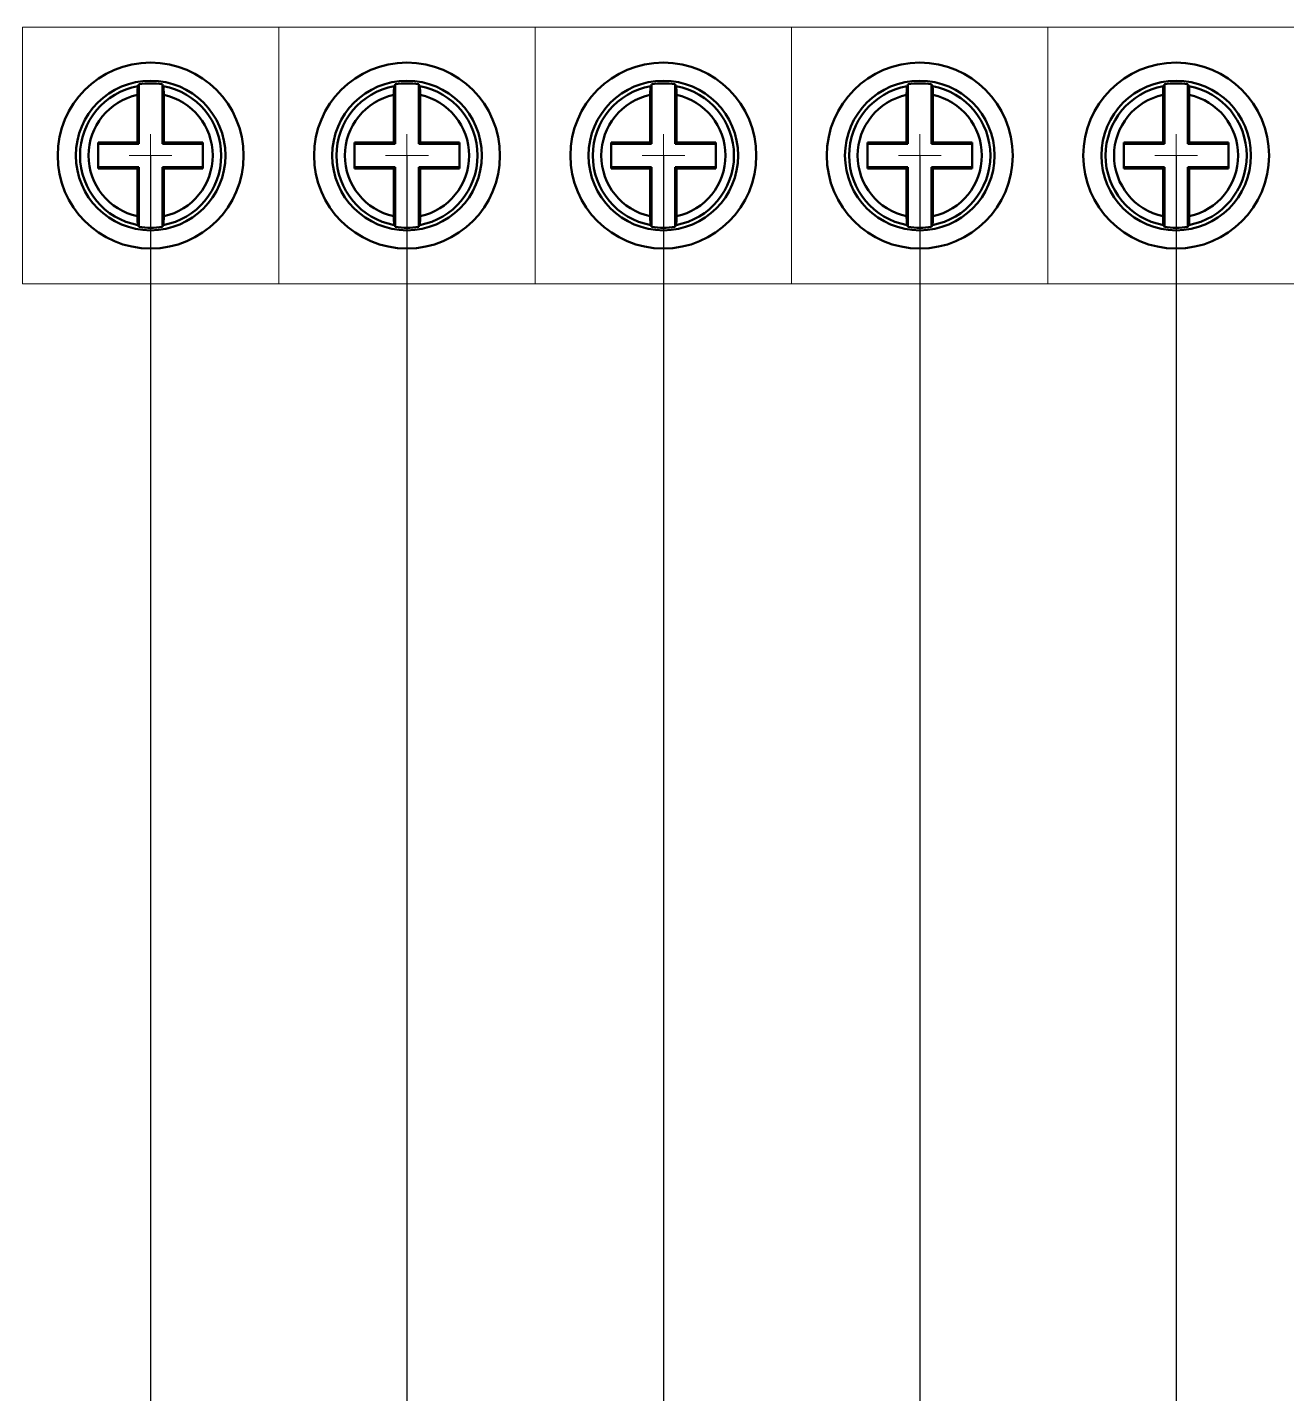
# Model space of a CAD drawing. Extents: x -1351 to 773, y -193 to 951.
# Drawn here: x 220.8 to 279.8, y -126.9 to -63 of the extents above; entities that cross this region are included whole.
import ezdxf

# ---------------------------------------------------------------- set-up
doc = ezdxf.new("R2010")
doc.units = 0
doc.header["$LTSCALE"] = 10
doc.header["$MEASUREMENT"] = 0
doc.layers.get('0').update_dxf_attribs({"linetype": 'CONTINUOUS'})
doc.layers.add('10000_FRONT', color=7, linetype='CONTINUOUS')
doc.layers.add('器件名称', color=7, linetype='CONTINUOUS')

msp = doc.modelspace()

# ---------------------------------------------------------------- linework, layer by layer
at = {"lineweight": 0}
for p, q in [((226.61, -68.976), (226.61, -67.976)), ((226.61, -67.976), (226.61, -69.976)), ((238.61, -68.976), (238.61, -67.976)), ((238.61, -67.976), (238.61, -69.976)), ((250.61, -68.976), (250.61, -67.976)), ((250.61, -67.976), (250.61, -69.976)), ((262.61, -68.976), (262.61, -67.976)), ((262.61, -67.976), (262.61, -69.976)), ((262.61, -68.976), (262.61, -67.976)), ((262.61, -67.976), (262.61, -69.976)), ((274.61, -68.976), (274.61, -67.976)), ((274.61, -67.976), (274.61, -69.976)), ((225.61, -68.976), (227.61, -68.976)), ((237.61, -68.976), (239.61, -68.976)), ((249.61, -68.976), (251.61, -68.976)), ((261.61, -68.976), (263.61, -68.976)), ((261.61, -68.976), (263.61, -68.976)), ((273.61, -68.976), (275.61, -68.976))]:
    msp.add_line(p, q, dxfattribs=at)
for points in [[(220.61, -74.976), (232.61, -74.976), (232.61, -62.976), (220.61, -62.976)], [(232.61, -74.976), (244.61, -74.976), (244.61, -62.976), (232.61, -62.976)], [(244.61, -74.976), (256.61, -74.976), (256.61, -62.976), (244.61, -62.976)], [(256.61, -74.976), (268.61, -74.976), (268.61, -62.976), (256.61, -62.976)], [(256.61, -74.976), (268.61, -74.976), (268.61, -62.976), (256.61, -62.976)], [(268.61, -74.976), (280.61, -74.976), (280.61, -62.976), (268.61, -62.976)]]:
    msp.add_lwpolyline(points, close=True, dxfattribs=at)
at = {"layer": '10000_FRONT', "color": 7, "linetype": 'Continuous', "lineweight": 50}
for p, q in [((226.003, -65.848), (226.002, -65.872)), ((226.004, -65.827), (226.003, -65.848)), ((226.005, -65.807), (226.004, -65.827)), ((226.007, -65.788), (226.005, -65.807)), ((226.008, -65.771), (226.007, -65.788)), ((226.009, -65.758), (226.008, -65.771)), ((226.011, -65.746), (226.009, -65.758)), ((226.013, -65.737), (226.011, -65.746)), ((226.014, -65.73), (226.013, -65.737)), ((226.016, -65.725), (226.014, -65.73)), ((226.022, -65.714), (226.016, -65.725)), ((226.028, -65.702), (226.022, -65.714)), ((226.034, -65.69), (226.028, -65.702)), ((226.041, -65.679), (226.034, -65.69)), ((226.047, -65.667), (226.041, -65.679)), ((226.053, -65.655), (226.047, -65.667)), ((226.06, -65.644), (226.053, -65.655)), ((226.06, -68.426), (226.06, -65.644)), ((227.16, -68.426), (227.16, -65.644)), ((227.166, -65.655), (227.16, -65.644)), ((227.172, -65.667), (227.166, -65.655)), ((227.178, -65.679), (227.172, -65.667)), ((227.185, -65.69), (227.178, -65.679)), ((227.191, -65.702), (227.185, -65.69)), ((227.197, -65.714), (227.191, -65.702)), ((227.203, -65.725), (227.197, -65.714)), ((227.205, -65.73), (227.203, -65.725)), ((227.207, -65.737), (227.205, -65.73)), ((227.208, -65.746), (227.207, -65.737)), ((227.21, -65.758), (227.208, -65.746)), ((227.211, -65.771), (227.21, -65.758)), ((227.213, -65.788), (227.211, -65.771)), ((227.214, -65.807), (227.213, -65.788)), ((227.215, -65.827), (227.214, -65.807)), ((227.216, -65.848), (227.215, -65.827)), ((227.218, -65.872), (227.216, -65.848)), ((238.003, -65.848), (238.002, -65.872)), ((238.004, -65.827), (238.003, -65.848)), ((238.005, -65.807), (238.004, -65.827)), ((238.007, -65.788), (238.005, -65.807)), ((238.008, -65.771), (238.007, -65.788)), ((238.009, -65.758), (238.008, -65.771)), ((238.011, -65.746), (238.009, -65.758)), ((238.013, -65.737), (238.011, -65.746)), ((238.014, -65.73), (238.013, -65.737)), ((238.016, -65.725), (238.014, -65.73)), ((238.022, -65.714), (238.016, -65.725)), ((238.028, -65.702), (238.022, -65.714)), ((238.034, -65.69), (238.028, -65.702)), ((238.041, -65.679), (238.034, -65.69)), ((238.047, -65.667), (238.041, -65.679)), ((238.053, -65.655), (238.047, -65.667)), ((238.06, -65.644), (238.053, -65.655)), ((238.06, -68.426), (238.06, -65.644)), ((239.16, -68.426), (239.16, -65.644)), ((239.166, -65.655), (239.16, -65.644)), ((239.172, -65.667), (239.166, -65.655)), ((239.178, -65.679), (239.172, -65.667)), ((239.185, -65.69), (239.178, -65.679)), ((239.191, -65.702), (239.185, -65.69)), ((239.197, -65.714), (239.191, -65.702)), ((239.203, -65.725), (239.197, -65.714)), ((239.205, -65.73), (239.203, -65.725)), ((239.207, -65.737), (239.205, -65.73)), ((239.208, -65.746), (239.207, -65.737)), ((239.21, -65.758), (239.208, -65.746)), ((239.211, -65.771), (239.21, -65.758)), ((239.213, -65.788), (239.211, -65.771)), ((239.214, -65.807), (239.213, -65.788)), ((239.215, -65.827), (239.214, -65.807)), ((239.216, -65.848), (239.215, -65.827)), ((239.218, -65.872), (239.216, -65.848)), ((250.003, -65.848), (250.002, -65.872)), ((250.004, -65.827), (250.003, -65.848)), ((250.005, -65.807), (250.004, -65.827)), ((250.007, -65.788), (250.005, -65.807)), ((250.008, -65.771), (250.007, -65.788)), ((250.009, -65.758), (250.008, -65.771)), ((250.011, -65.746), (250.009, -65.758)), ((250.013, -65.737), (250.011, -65.746)), ((250.014, -65.73), (250.013, -65.737)), ((250.016, -65.725), (250.014, -65.73)), ((250.022, -65.714), (250.016, -65.725)), ((250.028, -65.702), (250.022, -65.714)), ((250.034, -65.69), (250.028, -65.702)), ((250.041, -65.679), (250.034, -65.69)), ((250.047, -65.667), (250.041, -65.679)), ((250.053, -65.655), (250.047, -65.667)), ((250.06, -65.644), (250.053, -65.655)), ((250.06, -68.426), (250.06, -65.644)), ((251.16, -68.426), (251.16, -65.644)), ((251.166, -65.655), (251.16, -65.644)), ((251.172, -65.667), (251.166, -65.655)), ((251.178, -65.679), (251.172, -65.667)), ((251.185, -65.69), (251.178, -65.679)), ((251.191, -65.702), (251.185, -65.69)), ((251.197, -65.714), (251.191, -65.702)), ((251.203, -65.725), (251.197, -65.714)), ((251.205, -65.73), (251.203, -65.725)), ((251.207, -65.737), (251.205, -65.73)), ((251.208, -65.746), (251.207, -65.737)), ((251.21, -65.758), (251.208, -65.746)), ((251.211, -65.771), (251.21, -65.758)), ((251.213, -65.788), (251.211, -65.771)), ((251.214, -65.807), (251.213, -65.788)), ((251.215, -65.827), (251.214, -65.807)), ((251.216, -65.848), (251.215, -65.827)), ((251.218, -65.872), (251.216, -65.848)), ((262.003, -65.848), (262.002, -65.872)), ((262.003, -65.848), (262.002, -65.872)), ((262.004, -65.827), (262.003, -65.848)), ((262.004, -65.827), (262.003, -65.848)), ((262.005, -65.807), (262.004, -65.827)), ((262.005, -65.807), (262.004, -65.827)), ((262.007, -65.788), (262.005, -65.807)), ((262.007, -65.788), (262.005, -65.807)), ((262.008, -65.771), (262.007, -65.788)), ((262.008, -65.771), (262.007, -65.788)), ((262.009, -65.758), (262.008, -65.771)), ((262.009, -65.758), (262.008, -65.771)), ((262.011, -65.746), (262.009, -65.758)), ((262.011, -65.746), (262.009, -65.758)), ((262.013, -65.737), (262.011, -65.746)), ((262.013, -65.737), (262.011, -65.746)), ((262.014, -65.73), (262.013, -65.737)), ((262.014, -65.73), (262.013, -65.737)), ((262.016, -65.725), (262.014, -65.73)), ((262.016, -65.725), (262.014, -65.73)), ((262.022, -65.714), (262.016, -65.725)), ((262.022, -65.714), (262.016, -65.725)), ((262.028, -65.702), (262.022, -65.714)), ((262.028, -65.702), (262.022, -65.714)), ((262.034, -65.69), (262.028, -65.702)), ((262.034, -65.69), (262.028, -65.702)), ((262.041, -65.679), (262.034, -65.69)), ((262.041, -65.679), (262.034, -65.69)), ((262.047, -65.667), (262.041, -65.679)), ((262.047, -65.667), (262.041, -65.679)), ((262.053, -65.655), (262.047, -65.667)), ((262.053, -65.655), (262.047, -65.667)), ((262.06, -65.644), (262.053, -65.655)), ((262.06, -65.644), (262.053, -65.655)), ((262.06, -68.426), (262.06, -65.644)), ((262.06, -68.426), (262.06, -65.644)), ((263.16, -68.426), (263.16, -65.644)), ((263.166, -65.655), (263.16, -65.644)), ((263.16, -68.426), (263.16, -65.644)), ((263.166, -65.655), (263.16, -65.644)), ((263.172, -65.667), (263.166, -65.655)), ((263.172, -65.667), (263.166, -65.655)), ((263.178, -65.679), (263.172, -65.667)), ((263.178, -65.679), (263.172, -65.667)), ((263.185, -65.69), (263.178, -65.679)), ((263.185, -65.69), (263.178, -65.679)), ((263.191, -65.702), (263.185, -65.69)), ((263.191, -65.702), (263.185, -65.69)), ((263.197, -65.714), (263.191, -65.702)), ((263.197, -65.714), (263.191, -65.702)), ((263.203, -65.725), (263.197, -65.714)), ((263.203, -65.725), (263.197, -65.714)), ((263.205, -65.73), (263.203, -65.725)), ((263.205, -65.73), (263.203, -65.725)), ((263.207, -65.737), (263.205, -65.73)), ((263.207, -65.737), (263.205, -65.73)), ((263.208, -65.746), (263.207, -65.737)), ((263.208, -65.746), (263.207, -65.737)), ((263.21, -65.758), (263.208, -65.746)), ((263.21, -65.758), (263.208, -65.746)), ((263.211, -65.771), (263.21, -65.758)), ((263.211, -65.771), (263.21, -65.758)), ((263.213, -65.788), (263.211, -65.771)), ((263.213, -65.788), (263.211, -65.771)), ((263.214, -65.807), (263.213, -65.788)), ((263.214, -65.807), (263.213, -65.788)), ((263.215, -65.827), (263.214, -65.807)), ((263.215, -65.827), (263.214, -65.807)), ((263.216, -65.848), (263.215, -65.827)), ((263.216, -65.848), (263.215, -65.827)), ((263.218, -65.872), (263.216, -65.848)), ((263.218, -65.872), (263.216, -65.848)), ((274.003, -65.848), (274.002, -65.872)), ((274.004, -65.827), (274.003, -65.848)), ((274.005, -65.807), (274.004, -65.827)), ((274.007, -65.788), (274.005, -65.807)), ((274.008, -65.771), (274.007, -65.788)), ((274.009, -65.758), (274.008, -65.771)), ((274.011, -65.746), (274.009, -65.758)), ((274.013, -65.737), (274.011, -65.746)), ((274.014, -65.73), (274.013, -65.737)), ((274.016, -65.725), (274.014, -65.73)), ((274.022, -65.714), (274.016, -65.725)), ((274.028, -65.702), (274.022, -65.714)), ((274.034, -65.69), (274.028, -65.702)), ((274.041, -65.679), (274.034, -65.69)), ((274.047, -65.667), (274.041, -65.679)), ((274.053, -65.655), (274.047, -65.667)), ((274.06, -65.644), (274.053, -65.655)), ((274.06, -68.426), (274.06, -65.644)), ((275.16, -68.426), (275.16, -65.644)), ((275.166, -65.655), (275.16, -65.644)), ((275.172, -65.667), (275.166, -65.655)), ((275.178, -65.679), (275.172, -65.667)), ((275.185, -65.69), (275.178, -65.679)), ((275.191, -65.702), (275.185, -65.69)), ((275.197, -65.714), (275.191, -65.702)), ((275.203, -65.725), (275.197, -65.714)), ((275.205, -65.73), (275.203, -65.725)), ((275.207, -65.737), (275.205, -65.73)), ((275.208, -65.746), (275.207, -65.737)), ((275.21, -65.758), (275.208, -65.746)), ((275.211, -65.771), (275.21, -65.758)), ((275.213, -65.788), (275.211, -65.771)), ((275.214, -65.807), (275.213, -65.788)), ((275.215, -65.827), (275.214, -65.807)), ((275.216, -65.848), (275.215, -65.827)), ((275.218, -65.872), (275.216, -65.848)), ((225.998, -66.01), (225.997, -66.041)), ((225.997, -66.041), (225.997, -66.073)), ((225.997, -66.073), (225.997, -66.105)), ((225.997, -66.105), (225.997, -66.135)), ((225.997, -66.135), (225.997, -68.363)), ((225.999, -65.953), (225.998, -65.981)), ((225.998, -65.981), (225.998, -66.01)), ((226, -65.925), (225.999, -65.953)), ((226.001, -65.897), (226, -65.925)), ((226.002, -65.872), (226.001, -65.897)), ((227.219, -65.897), (227.218, -65.872)), ((227.22, -65.925), (227.219, -65.897)), ((227.22, -65.953), (227.22, -65.925)), ((227.221, -65.981), (227.22, -65.953)), ((227.221, -66.01), (227.221, -65.981)), ((227.222, -66.041), (227.221, -66.01)), ((227.222, -66.073), (227.222, -66.041)), ((227.222, -66.105), (227.222, -66.073)), ((227.222, -66.135), (227.222, -66.105)), ((227.222, -68.363), (227.222, -66.135)), ((237.998, -66.01), (237.997, -66.041)), ((237.997, -66.041), (237.997, -66.073)), ((237.997, -66.073), (237.997, -66.105)), ((237.997, -66.105), (237.997, -66.135)), ((237.997, -66.135), (237.997, -68.363)), ((237.999, -65.953), (237.998, -65.981)), ((237.998, -65.981), (237.998, -66.01)), ((238, -65.925), (237.999, -65.953)), ((238.001, -65.897), (238, -65.925)), ((238.002, -65.872), (238.001, -65.897)), ((239.219, -65.897), (239.218, -65.872)), ((239.22, -65.925), (239.219, -65.897)), ((239.22, -65.953), (239.22, -65.925)), ((239.221, -65.981), (239.22, -65.953)), ((239.221, -66.01), (239.221, -65.981)), ((239.222, -66.041), (239.221, -66.01)), ((239.222, -66.073), (239.222, -66.041)), ((239.222, -66.105), (239.222, -66.073)), ((239.222, -66.135), (239.222, -66.105)), ((239.222, -68.363), (239.222, -66.135)), ((249.998, -66.01), (249.997, -66.041)), ((249.997, -66.041), (249.997, -66.073)), ((249.997, -66.073), (249.997, -66.105)), ((249.997, -66.105), (249.997, -66.135)), ((249.997, -66.135), (249.997, -68.363)), ((249.999, -65.953), (249.998, -65.981)), ((249.998, -65.981), (249.998, -66.01)), ((250, -65.925), (249.999, -65.953)), ((250.001, -65.897), (250, -65.925)), ((250.002, -65.872), (250.001, -65.897)), ((251.219, -65.897), (251.218, -65.872)), ((251.22, -65.925), (251.219, -65.897)), ((251.22, -65.953), (251.22, -65.925)), ((251.221, -65.981), (251.22, -65.953)), ((251.221, -66.01), (251.221, -65.981)), ((251.222, -66.041), (251.221, -66.01)), ((251.222, -66.073), (251.222, -66.041)), ((251.222, -66.105), (251.222, -66.073)), ((251.222, -66.135), (251.222, -66.105)), ((251.222, -68.363), (251.222, -66.135)), ((261.998, -66.01), (261.997, -66.041)), ((261.998, -66.01), (261.997, -66.041)), ((261.997, -66.041), (261.997, -66.073)), ((261.997, -66.041), (261.997, -66.073)), ((261.997, -66.073), (261.997, -66.105)), ((261.997, -66.073), (261.997, -66.105)), ((261.997, -66.105), (261.997, -66.135)), ((261.997, -66.105), (261.997, -66.135)), ((261.997, -66.135), (261.997, -68.363)), ((261.997, -66.135), (261.997, -68.363)), ((261.999, -65.953), (261.998, -65.981)), ((261.999, -65.953), (261.998, -65.981)), ((261.998, -65.981), (261.998, -66.01)), ((261.998, -65.981), (261.998, -66.01)), ((262, -65.925), (261.999, -65.953)), ((262, -65.925), (261.999, -65.953)), ((262.001, -65.897), (262, -65.925)), ((262.001, -65.897), (262, -65.925)), ((262.002, -65.872), (262.001, -65.897)), ((262.002, -65.872), (262.001, -65.897)), ((263.219, -65.897), (263.218, -65.872)), ((263.219, -65.897), (263.218, -65.872)), ((263.22, -65.925), (263.219, -65.897)), ((263.22, -65.925), (263.219, -65.897)), ((263.22, -65.953), (263.22, -65.925)), ((263.22, -65.953), (263.22, -65.925)), ((263.221, -65.981), (263.22, -65.953)), ((263.221, -65.981), (263.22, -65.953)), ((263.221, -66.01), (263.221, -65.981)), ((263.221, -66.01), (263.221, -65.981)), ((263.222, -66.041), (263.221, -66.01)), ((263.222, -66.041), (263.221, -66.01)), ((263.222, -66.073), (263.222, -66.041)), ((263.222, -66.073), (263.222, -66.041)), ((263.222, -66.105), (263.222, -66.073)), ((263.222, -66.105), (263.222, -66.073)), ((263.222, -66.135), (263.222, -66.105)), ((263.222, -66.135), (263.222, -66.105)), ((263.222, -68.363), (263.222, -66.135)), ((263.222, -68.363), (263.222, -66.135)), ((273.998, -66.01), (273.997, -66.041)), ((273.997, -66.041), (273.997, -66.073)), ((273.997, -66.073), (273.997, -66.105)), ((273.997, -66.105), (273.997, -66.135)), ((273.997, -66.135), (273.997, -68.363)), ((273.999, -65.953), (273.998, -65.981)), ((273.998, -65.981), (273.998, -66.01)), ((274, -65.925), (273.999, -65.953)), ((274.001, -65.897), (274, -65.925)), ((274.002, -65.872), (274.001, -65.897)), ((275.219, -65.897), (275.218, -65.872)), ((275.22, -65.925), (275.219, -65.897)), ((275.22, -65.953), (275.22, -65.925)), ((275.221, -65.981), (275.22, -65.953)), ((275.221, -66.01), (275.221, -65.981)), ((275.222, -66.041), (275.221, -66.01)), ((275.222, -66.073), (275.222, -66.041)), ((275.222, -66.105), (275.222, -66.073)), ((275.222, -66.135), (275.222, -66.105)), ((275.222, -68.363), (275.222, -66.135)), ((225.997, -68.363), (224.16, -68.363)), ((224.16, -69.589), (224.16, -68.363)), ((225.997, -68.363), (226.06, -68.426)), ((227.16, -68.426), (227.222, -68.363)), ((229.06, -68.363), (227.222, -68.363)), ((229.06, -69.589), (229.06, -68.363)), ((237.997, -68.363), (236.16, -68.363)), ((236.16, -69.589), (236.16, -68.363)), ((237.997, -68.363), (238.06, -68.426)), ((239.16, -68.426), (239.222, -68.363)), ((241.06, -68.363), (239.222, -68.363)), ((241.06, -69.589), (241.06, -68.363)), ((249.997, -68.363), (248.16, -68.363)), ((248.16, -69.589), (248.16, -68.363)), ((249.997, -68.363), (250.06, -68.426)), ((251.16, -68.426), (251.222, -68.363)), ((253.06, -68.363), (251.222, -68.363)), ((253.06, -69.589), (253.06, -68.363)), ((261.997, -68.363), (260.16, -68.363)), ((260.16, -69.589), (260.16, -68.363)), ((261.997, -68.363), (260.16, -68.363)), ((260.16, -69.589), (260.16, -68.363)), ((261.997, -68.363), (262.06, -68.426)), ((261.997, -68.363), (262.06, -68.426)), ((263.16, -68.426), (263.222, -68.363)), ((263.16, -68.426), (263.222, -68.363)), ((265.06, -68.363), (263.222, -68.363)), ((265.06, -68.363), (263.222, -68.363)), ((265.06, -69.589), (265.06, -68.363)), ((265.06, -69.589), (265.06, -68.363)), ((273.997, -68.363), (272.16, -68.363)), ((272.16, -69.589), (272.16, -68.363)), ((273.997, -68.363), (274.06, -68.426)), ((275.16, -68.426), (275.222, -68.363)), ((277.06, -68.363), (275.222, -68.363)), ((277.06, -69.589), (277.06, -68.363)), ((226.06, -68.426), (224.16, -68.426)), ((229.06, -68.426), (227.16, -68.426)), ((238.06, -68.426), (236.16, -68.426)), ((241.06, -68.426), (239.16, -68.426)), ((250.06, -68.426), (248.16, -68.426)), ((253.06, -68.426), (251.16, -68.426)), ((262.06, -68.426), (260.16, -68.426)), ((262.06, -68.426), (260.16, -68.426)), ((265.06, -68.426), (263.16, -68.426)), ((265.06, -68.426), (263.16, -68.426)), ((274.06, -68.426), (272.16, -68.426)), ((277.06, -68.426), (275.16, -68.426)), ((226.06, -69.526), (224.16, -69.526)), ((224.16, -69.589), (225.997, -69.589)), ((226.06, -69.526), (225.997, -69.589)), ((225.997, -69.589), (225.997, -71.817)), ((226.06, -72.309), (226.06, -69.526)), ((227.222, -69.589), (227.16, -69.526)), ((229.06, -69.526), (227.16, -69.526)), ((227.16, -72.309), (227.16, -69.526)), ((227.222, -69.589), (229.06, -69.589)), ((227.222, -71.817), (227.222, -69.589)), ((238.06, -69.526), (236.16, -69.526)), ((236.16, -69.589), (237.997, -69.589)), ((238.06, -69.526), (237.997, -69.589)), ((237.997, -69.589), (237.997, -71.817)), ((238.06, -72.309), (238.06, -69.526)), ((239.222, -69.589), (239.16, -69.526)), ((241.06, -69.526), (239.16, -69.526)), ((239.16, -72.309), (239.16, -69.526)), ((239.222, -69.589), (241.06, -69.589)), ((239.222, -71.817), (239.222, -69.589)), ((250.06, -69.526), (248.16, -69.526)), ((248.16, -69.589), (249.997, -69.589)), ((250.06, -69.526), (249.997, -69.589)), ((249.997, -69.589), (249.997, -71.817)), ((250.06, -72.309), (250.06, -69.526)), ((251.222, -69.589), (251.16, -69.526)), ((253.06, -69.526), (251.16, -69.526)), ((251.16, -72.309), (251.16, -69.526)), ((251.222, -69.589), (253.06, -69.589)), ((251.222, -71.817), (251.222, -69.589)), ((262.06, -69.526), (260.16, -69.526)), ((262.06, -69.526), (260.16, -69.526)), ((260.16, -69.589), (261.997, -69.589)), ((260.16, -69.589), (261.997, -69.589)), ((262.06, -69.526), (261.997, -69.589)), ((262.06, -69.526), (261.997, -69.589)), ((261.997, -69.589), (261.997, -71.817)), ((261.997, -69.589), (261.997, -71.817)), ((262.06, -72.309), (262.06, -69.526)), ((262.06, -72.309), (262.06, -69.526)), ((263.222, -69.589), (263.16, -69.526)), ((265.06, -69.526), (263.16, -69.526)), ((263.16, -72.309), (263.16, -69.526)), ((263.222, -69.589), (263.16, -69.526)), ((265.06, -69.526), (263.16, -69.526)), ((263.16, -72.309), (263.16, -69.526)), ((263.222, -69.589), (265.06, -69.589)), ((263.222, -71.817), (263.222, -69.589)), ((263.222, -69.589), (265.06, -69.589)), ((263.222, -71.817), (263.222, -69.589)), ((274.06, -69.526), (272.16, -69.526)), ((272.16, -69.589), (273.997, -69.589)), ((274.06, -69.526), (273.997, -69.589)), ((273.997, -69.589), (273.997, -71.817)), ((274.06, -72.309), (274.06, -69.526)), ((275.222, -69.589), (275.16, -69.526)), ((277.06, -69.526), (275.16, -69.526)), ((275.16, -72.309), (275.16, -69.526)), ((275.222, -69.589), (277.06, -69.589)), ((275.222, -71.817), (275.222, -69.589)), ((225.997, -71.817), (225.997, -71.847)), ((225.997, -71.847), (225.997, -71.879)), ((225.997, -71.879), (225.997, -71.911)), ((225.997, -71.911), (225.998, -71.942)), ((225.998, -71.942), (225.998, -71.971)), ((225.998, -71.971), (225.999, -71.999)), ((225.999, -71.999), (226, -72.028)), ((226, -72.028), (226.001, -72.055)), ((226.001, -72.055), (226.002, -72.081)), ((226.002, -72.081), (226.003, -72.104)), ((226.003, -72.104), (226.004, -72.125)), ((226.004, -72.125), (226.005, -72.146)), ((226.005, -72.146), (226.007, -72.164)), ((226.007, -72.164), (226.008, -72.181)), ((226.008, -72.181), (226.009, -72.194)), ((226.009, -72.194), (226.011, -72.206)), ((226.011, -72.206), (226.013, -72.215)), ((226.013, -72.215), (226.014, -72.222)), ((226.014, -72.222), (226.016, -72.227)), ((226.016, -72.227), (226.022, -72.238)), ((226.022, -72.238), (226.028, -72.25)), ((227.191, -72.25), (227.197, -72.238)), ((227.197, -72.238), (227.203, -72.227)), ((227.203, -72.227), (227.205, -72.222)), ((227.205, -72.222), (227.207, -72.215)), ((227.207, -72.215), (227.208, -72.206)), ((227.208, -72.206), (227.21, -72.194)), ((227.21, -72.194), (227.211, -72.181)), ((227.211, -72.181), (227.213, -72.164)), ((227.213, -72.164), (227.214, -72.146)), ((227.214, -72.146), (227.215, -72.125)), ((227.215, -72.125), (227.216, -72.104)), ((227.216, -72.104), (227.218, -72.081)), ((227.218, -72.081), (227.219, -72.055)), ((227.219, -72.055), (227.22, -72.028)), ((227.22, -71.999), (227.221, -71.971)), ((227.22, -72.028), (227.22, -71.999)), ((227.221, -71.942), (227.222, -71.911)), ((227.221, -71.971), (227.221, -71.942)), ((227.222, -71.847), (227.222, -71.817)), ((227.222, -71.879), (227.222, -71.847)), ((227.222, -71.911), (227.222, -71.879)), ((237.997, -71.817), (237.997, -71.847)), ((237.997, -71.847), (237.997, -71.879)), ((237.997, -71.879), (237.997, -71.911)), ((237.997, -71.911), (237.998, -71.942)), ((237.998, -71.942), (237.998, -71.971)), ((237.998, -71.971), (237.999, -71.999)), ((237.999, -71.999), (238, -72.028)), ((238, -72.028), (238.001, -72.055)), ((238.001, -72.055), (238.002, -72.081)), ((238.002, -72.081), (238.003, -72.104)), ((238.003, -72.104), (238.004, -72.125)), ((238.004, -72.125), (238.005, -72.146)), ((238.005, -72.146), (238.007, -72.164)), ((238.007, -72.164), (238.008, -72.181)), ((238.008, -72.181), (238.009, -72.194)), ((238.009, -72.194), (238.011, -72.206)), ((238.011, -72.206), (238.013, -72.215)), ((238.013, -72.215), (238.014, -72.222)), ((238.014, -72.222), (238.016, -72.227)), ((238.016, -72.227), (238.022, -72.238)), ((238.022, -72.238), (238.028, -72.25)), ((239.191, -72.25), (239.197, -72.238)), ((239.197, -72.238), (239.203, -72.227)), ((239.203, -72.227), (239.205, -72.222)), ((239.205, -72.222), (239.207, -72.215)), ((239.207, -72.215), (239.208, -72.206)), ((239.208, -72.206), (239.21, -72.194)), ((239.21, -72.194), (239.211, -72.181)), ((239.211, -72.181), (239.213, -72.164)), ((239.213, -72.164), (239.214, -72.146)), ((239.214, -72.146), (239.215, -72.125)), ((239.215, -72.125), (239.216, -72.104)), ((239.216, -72.104), (239.218, -72.081)), ((239.218, -72.081), (239.219, -72.055)), ((239.219, -72.055), (239.22, -72.028)), ((239.22, -71.999), (239.221, -71.971)), ((239.22, -72.028), (239.22, -71.999)), ((239.221, -71.942), (239.222, -71.911)), ((239.221, -71.971), (239.221, -71.942)), ((239.222, -71.847), (239.222, -71.817)), ((239.222, -71.879), (239.222, -71.847)), ((239.222, -71.911), (239.222, -71.879)), ((249.997, -71.817), (249.997, -71.847)), ((249.997, -71.847), (249.997, -71.879)), ((249.997, -71.879), (249.997, -71.911)), ((249.997, -71.911), (249.998, -71.942)), ((249.998, -71.942), (249.998, -71.971)), ((249.998, -71.971), (249.999, -71.999)), ((249.999, -71.999), (250, -72.028)), ((250, -72.028), (250.001, -72.055)), ((250.001, -72.055), (250.002, -72.081)), ((250.002, -72.081), (250.003, -72.104)), ((250.003, -72.104), (250.004, -72.125)), ((250.004, -72.125), (250.005, -72.146)), ((250.005, -72.146), (250.007, -72.164)), ((250.007, -72.164), (250.008, -72.181)), ((250.008, -72.181), (250.009, -72.194)), ((250.009, -72.194), (250.011, -72.206)), ((250.011, -72.206), (250.013, -72.215)), ((250.013, -72.215), (250.014, -72.222)), ((250.014, -72.222), (250.016, -72.227)), ((250.016, -72.227), (250.022, -72.238)), ((250.022, -72.238), (250.028, -72.25)), ((251.191, -72.25), (251.197, -72.238)), ((251.197, -72.238), (251.203, -72.227)), ((251.203, -72.227), (251.205, -72.222)), ((251.205, -72.222), (251.207, -72.215)), ((251.207, -72.215), (251.208, -72.206)), ((251.208, -72.206), (251.21, -72.194)), ((251.21, -72.194), (251.211, -72.181)), ((251.211, -72.181), (251.213, -72.164)), ((251.213, -72.164), (251.214, -72.146)), ((251.214, -72.146), (251.215, -72.125)), ((251.215, -72.125), (251.216, -72.104)), ((251.216, -72.104), (251.218, -72.081)), ((251.218, -72.081), (251.219, -72.055)), ((251.219, -72.055), (251.22, -72.028)), ((251.22, -71.999), (251.221, -71.971)), ((251.22, -72.028), (251.22, -71.999)), ((251.221, -71.942), (251.222, -71.911)), ((251.221, -71.971), (251.221, -71.942)), ((251.222, -71.847), (251.222, -71.817)), ((251.222, -71.879), (251.222, -71.847)), ((251.222, -71.911), (251.222, -71.879)), ((261.997, -71.817), (261.997, -71.847)), ((261.997, -71.817), (261.997, -71.847)), ((261.997, -71.847), (261.997, -71.879)), ((261.997, -71.847), (261.997, -71.879)), ((261.997, -71.879), (261.997, -71.911)), ((261.997, -71.879), (261.997, -71.911)), ((261.997, -71.911), (261.998, -71.942)), ((261.997, -71.911), (261.998, -71.942)), ((261.998, -71.942), (261.998, -71.971)), ((261.998, -71.942), (261.998, -71.971)), ((261.998, -71.971), (261.999, -71.999)), ((261.998, -71.971), (261.999, -71.999)), ((261.999, -71.999), (262, -72.028)), ((261.999, -71.999), (262, -72.028)), ((262, -72.028), (262.001, -72.055)), ((262, -72.028), (262.001, -72.055)), ((262.001, -72.055), (262.002, -72.081)), ((262.001, -72.055), (262.002, -72.081)), ((262.002, -72.081), (262.003, -72.104)), ((262.002, -72.081), (262.003, -72.104)), ((262.003, -72.104), (262.004, -72.125)), ((262.003, -72.104), (262.004, -72.125)), ((262.004, -72.125), (262.005, -72.146)), ((262.004, -72.125), (262.005, -72.146)), ((262.005, -72.146), (262.007, -72.164)), ((262.005, -72.146), (262.007, -72.164)), ((262.007, -72.164), (262.008, -72.181)), ((262.007, -72.164), (262.008, -72.181)), ((262.008, -72.181), (262.009, -72.194)), ((262.008, -72.181), (262.009, -72.194)), ((262.009, -72.194), (262.011, -72.206)), ((262.009, -72.194), (262.011, -72.206)), ((262.011, -72.206), (262.013, -72.215)), ((262.011, -72.206), (262.013, -72.215)), ((262.013, -72.215), (262.014, -72.222)), ((262.013, -72.215), (262.014, -72.222)), ((262.014, -72.222), (262.016, -72.227)), ((262.014, -72.222), (262.016, -72.227)), ((262.016, -72.227), (262.022, -72.238)), ((262.016, -72.227), (262.022, -72.238)), ((262.022, -72.238), (262.028, -72.25)), ((262.022, -72.238), (262.028, -72.25)), ((263.191, -72.25), (263.197, -72.238)), ((263.191, -72.25), (263.197, -72.238)), ((263.197, -72.238), (263.203, -72.227)), ((263.197, -72.238), (263.203, -72.227)), ((263.203, -72.227), (263.205, -72.222)), ((263.203, -72.227), (263.205, -72.222)), ((263.205, -72.222), (263.207, -72.215)), ((263.205, -72.222), (263.207, -72.215)), ((263.207, -72.215), (263.208, -72.206)), ((263.207, -72.215), (263.208, -72.206)), ((263.208, -72.206), (263.21, -72.194)), ((263.208, -72.206), (263.21, -72.194)), ((263.21, -72.194), (263.211, -72.181)), ((263.21, -72.194), (263.211, -72.181)), ((263.211, -72.181), (263.213, -72.164)), ((263.211, -72.181), (263.213, -72.164)), ((263.213, -72.164), (263.214, -72.146)), ((263.213, -72.164), (263.214, -72.146)), ((263.214, -72.146), (263.215, -72.125)), ((263.214, -72.146), (263.215, -72.125)), ((263.215, -72.125), (263.216, -72.104)), ((263.215, -72.125), (263.216, -72.104)), ((263.216, -72.104), (263.218, -72.081)), ((263.216, -72.104), (263.218, -72.081)), ((263.218, -72.081), (263.219, -72.055)), ((263.218, -72.081), (263.219, -72.055)), ((263.219, -72.055), (263.22, -72.028)), ((263.219, -72.055), (263.22, -72.028)), ((263.22, -71.999), (263.221, -71.971)), ((263.22, -71.999), (263.221, -71.971)), ((263.22, -72.028), (263.22, -71.999)), ((263.22, -72.028), (263.22, -71.999)), ((263.221, -71.942), (263.222, -71.911)), ((263.221, -71.942), (263.222, -71.911)), ((263.221, -71.971), (263.221, -71.942)), ((263.221, -71.971), (263.221, -71.942)), ((263.222, -71.847), (263.222, -71.817)), ((263.222, -71.847), (263.222, -71.817)), ((263.222, -71.879), (263.222, -71.847)), ((263.222, -71.879), (263.222, -71.847)), ((263.222, -71.911), (263.222, -71.879)), ((263.222, -71.911), (263.222, -71.879)), ((273.997, -71.817), (273.997, -71.847)), ((273.997, -71.847), (273.997, -71.879)), ((273.997, -71.879), (273.997, -71.911)), ((273.997, -71.911), (273.998, -71.942)), ((273.998, -71.942), (273.998, -71.971)), ((273.998, -71.971), (273.999, -71.999)), ((273.999, -71.999), (274, -72.028)), ((274, -72.028), (274.001, -72.055)), ((274.001, -72.055), (274.002, -72.081)), ((274.002, -72.081), (274.003, -72.104)), ((274.003, -72.104), (274.004, -72.125)), ((274.004, -72.125), (274.005, -72.146)), ((274.005, -72.146), (274.007, -72.164)), ((274.007, -72.164), (274.008, -72.181)), ((274.008, -72.181), (274.009, -72.194)), ((274.009, -72.194), (274.011, -72.206)), ((274.011, -72.206), (274.013, -72.215)), ((274.013, -72.215), (274.014, -72.222)), ((274.014, -72.222), (274.016, -72.227)), ((274.016, -72.227), (274.022, -72.238)), ((274.022, -72.238), (274.028, -72.25)), ((275.191, -72.25), (275.197, -72.238)), ((275.197, -72.238), (275.203, -72.227)), ((275.203, -72.227), (275.205, -72.222)), ((275.205, -72.222), (275.207, -72.215)), ((275.207, -72.215), (275.208, -72.206)), ((275.208, -72.206), (275.21, -72.194)), ((275.21, -72.194), (275.211, -72.181)), ((275.211, -72.181), (275.213, -72.164)), ((275.213, -72.164), (275.214, -72.146)), ((275.214, -72.146), (275.215, -72.125)), ((275.215, -72.125), (275.216, -72.104)), ((275.216, -72.104), (275.218, -72.081)), ((275.218, -72.081), (275.219, -72.055)), ((275.219, -72.055), (275.22, -72.028)), ((275.22, -71.999), (275.221, -71.971)), ((275.22, -72.028), (275.22, -71.999)), ((275.221, -71.942), (275.222, -71.911)), ((275.221, -71.971), (275.221, -71.942)), ((275.222, -71.847), (275.222, -71.817)), ((275.222, -71.879), (275.222, -71.847)), ((275.222, -71.911), (275.222, -71.879)), ((226.028, -72.25), (226.034, -72.262)), ((226.034, -72.262), (226.041, -72.273)), ((226.041, -72.273), (226.047, -72.285)), ((226.047, -72.285), (226.053, -72.297)), ((226.053, -72.297), (226.06, -72.309)), ((227.16, -72.309), (227.166, -72.297)), ((227.166, -72.297), (227.172, -72.285)), ((227.172, -72.285), (227.178, -72.273)), ((227.178, -72.273), (227.185, -72.262)), ((227.185, -72.262), (227.191, -72.25)), ((238.028, -72.25), (238.034, -72.262)), ((238.034, -72.262), (238.041, -72.273)), ((238.041, -72.273), (238.047, -72.285)), ((238.047, -72.285), (238.053, -72.297)), ((238.053, -72.297), (238.06, -72.309)), ((239.16, -72.309), (239.166, -72.297)), ((239.166, -72.297), (239.172, -72.285)), ((239.172, -72.285), (239.178, -72.273)), ((239.178, -72.273), (239.185, -72.262)), ((239.185, -72.262), (239.191, -72.25)), ((250.028, -72.25), (250.034, -72.262)), ((250.034, -72.262), (250.041, -72.273)), ((250.041, -72.273), (250.047, -72.285)), ((250.047, -72.285), (250.053, -72.297)), ((250.053, -72.297), (250.06, -72.309)), ((251.16, -72.309), (251.166, -72.297)), ((251.166, -72.297), (251.172, -72.285)), ((251.172, -72.285), (251.178, -72.273)), ((251.178, -72.273), (251.185, -72.262)), ((251.185, -72.262), (251.191, -72.25)), ((262.028, -72.25), (262.034, -72.262)), ((262.028, -72.25), (262.034, -72.262)), ((262.034, -72.262), (262.041, -72.273)), ((262.034, -72.262), (262.041, -72.273)), ((262.041, -72.273), (262.047, -72.285)), ((262.041, -72.273), (262.047, -72.285)), ((262.047, -72.285), (262.053, -72.297)), ((262.047, -72.285), (262.053, -72.297)), ((262.053, -72.297), (262.06, -72.309)), ((262.053, -72.297), (262.06, -72.309)), ((263.16, -72.309), (263.166, -72.297)), ((263.16, -72.309), (263.166, -72.297)), ((263.166, -72.297), (263.172, -72.285)), ((263.166, -72.297), (263.172, -72.285)), ((263.172, -72.285), (263.178, -72.273)), ((263.172, -72.285), (263.178, -72.273)), ((263.178, -72.273), (263.185, -72.262)), ((263.178, -72.273), (263.185, -72.262)), ((263.185, -72.262), (263.191, -72.25)), ((263.185, -72.262), (263.191, -72.25)), ((274.028, -72.25), (274.034, -72.262)), ((274.034, -72.262), (274.041, -72.273)), ((274.041, -72.273), (274.047, -72.285)), ((274.047, -72.285), (274.053, -72.297)), ((274.053, -72.297), (274.06, -72.309)), ((275.16, -72.309), (275.166, -72.297)), ((275.166, -72.297), (275.172, -72.285)), ((275.172, -72.285), (275.178, -72.273)), ((275.178, -72.273), (275.185, -72.262)), ((275.185, -72.262), (275.191, -72.25))]:
    msp.add_line(p, q, dxfattribs=at)
for centre, radius, start, end in [((226.61, -68.976), 4.35, 0, 180), ((238.61, -68.976), 4.35, 0, 180), ((250.61, -68.976), 4.35, 0, 180), ((262.61, -68.976), 4.35, 0, 180), ((262.61, -68.976), 4.35, 0, 180), ((274.61, -68.976), 4.35, 0, 180), ((226.61, -68.976), 3.5, 0, 180), ((226.61, -68.976), 3.304, 100.35123, 180), ((226.61, -68.976), 3.378, 80.62815, 99.37189), ((226.61, -68.976), 3.304, 0, 79.6488), ((238.61, -68.976), 3.5, 0, 180), ((238.61, -68.976), 3.304, 100.35123, 180), ((238.61, -68.976), 3.378, 80.62815, 99.37189), ((238.61, -68.976), 3.304, 0, 79.6488), ((250.61, -68.976), 3.5, 0, 180), ((250.61, -68.976), 3.304, 100.35123, 180), ((250.61, -68.976), 3.378, 80.62815, 99.37189), ((250.61, -68.976), 3.304, 0, 79.6488), ((262.61, -68.976), 3.5, 0, 180), ((262.61, -68.976), 3.5, 0, 180), ((262.61, -68.976), 3.304, 100.35123, 180), ((262.61, -68.976), 3.304, 100.35123, 180), ((262.61, -68.976), 3.378, 80.62815, 99.37189), ((262.61, -68.976), 3.378, 80.62815, 99.37189), ((262.61, -68.976), 3.304, 0, 79.6488), ((262.61, -68.976), 3.304, 0, 79.6488), ((274.61, -68.976), 3.5, 0, 180), ((274.61, -68.976), 3.304, 100.35123, 180), ((274.61, -68.976), 3.378, 80.62815, 99.37189), ((274.61, -68.976), 3.304, 0, 79.6488), ((226.61, -68.976), 2.906, 102.17541, 257.82459), ((226.61, -68.976), 2.906, 282.17537, 77.82463), ((238.61, -68.976), 2.906, 102.17541, 257.82459), ((238.61, -68.976), 2.906, 282.17537, 77.82463), ((250.61, -68.976), 2.906, 102.17541, 257.82459), ((250.61, -68.976), 2.906, 282.17537, 77.82463), ((262.61, -68.976), 2.906, 102.17541, 257.82459), ((262.61, -68.976), 2.906, 102.17541, 257.82459), ((262.61, -68.976), 2.906, 282.17537, 77.82463), ((262.61, -68.976), 2.906, 282.17537, 77.82463), ((274.61, -68.976), 2.906, 102.17541, 257.82459), ((274.61, -68.976), 2.906, 282.17537, 77.82463), ((226.61, -68.976), 4.35, 180, 0), ((226.61, -68.976), 3.5, 180, 0), ((226.61, -68.976), 3.304, 180, 259.64877), ((226.61, -68.976), 3.304, 280.35119, 0), ((238.61, -68.976), 4.35, 180, 0), ((238.61, -68.976), 3.5, 180, 0), ((238.61, -68.976), 3.304, 180, 259.64877), ((238.61, -68.976), 3.304, 280.35119, 0), ((250.61, -68.976), 4.35, 180, 0), ((250.61, -68.976), 3.5, 180, 0), ((250.61, -68.976), 3.304, 180, 259.64877), ((250.61, -68.976), 3.304, 280.35119, 0), ((262.61, -68.976), 4.35, 180, 0), ((262.61, -68.976), 4.35, 180, 0), ((262.61, -68.976), 3.5, 180, 0), ((262.61, -68.976), 3.5, 180, 0), ((262.61, -68.976), 3.304, 180, 259.64877), ((262.61, -68.976), 3.304, 180, 259.64877), ((262.61, -68.976), 3.304, 280.35119, 0), ((262.61, -68.976), 3.304, 280.35119, 0), ((274.61, -68.976), 4.35, 180, 0), ((274.61, -68.976), 3.5, 180, 0), ((274.61, -68.976), 3.304, 180, 259.64877), ((274.61, -68.976), 3.304, 280.35119, 0), ((226.61, -68.976), 3.378, 260.62811, 279.37185), ((238.61, -68.976), 3.378, 260.62811, 279.37185), ((250.61, -68.976), 3.378, 260.62811, 279.37185), ((262.61, -68.976), 3.378, 260.62811, 279.37185), ((262.61, -68.976), 3.378, 260.62811, 279.37185), ((274.61, -68.976), 3.378, 260.62811, 279.37185)]:
    msp.add_arc(centre, radius, start, end, dxfattribs=at)
at = {"layer": '器件名称', "color": 7, "linetype": 'Continuous'}
for p, q in [((226.61, -68.976), (226.61, -188.976)), ((238.61, -68.976), (238.61, -188.976)), ((250.61, -68.976), (250.61, -188.976)), ((262.61, -68.976), (262.61, -188.976)), ((274.61, -68.976), (274.61, -188.976))]:
    msp.add_line(p, q, dxfattribs=at)

doc.saveas('drawing.dxf')
